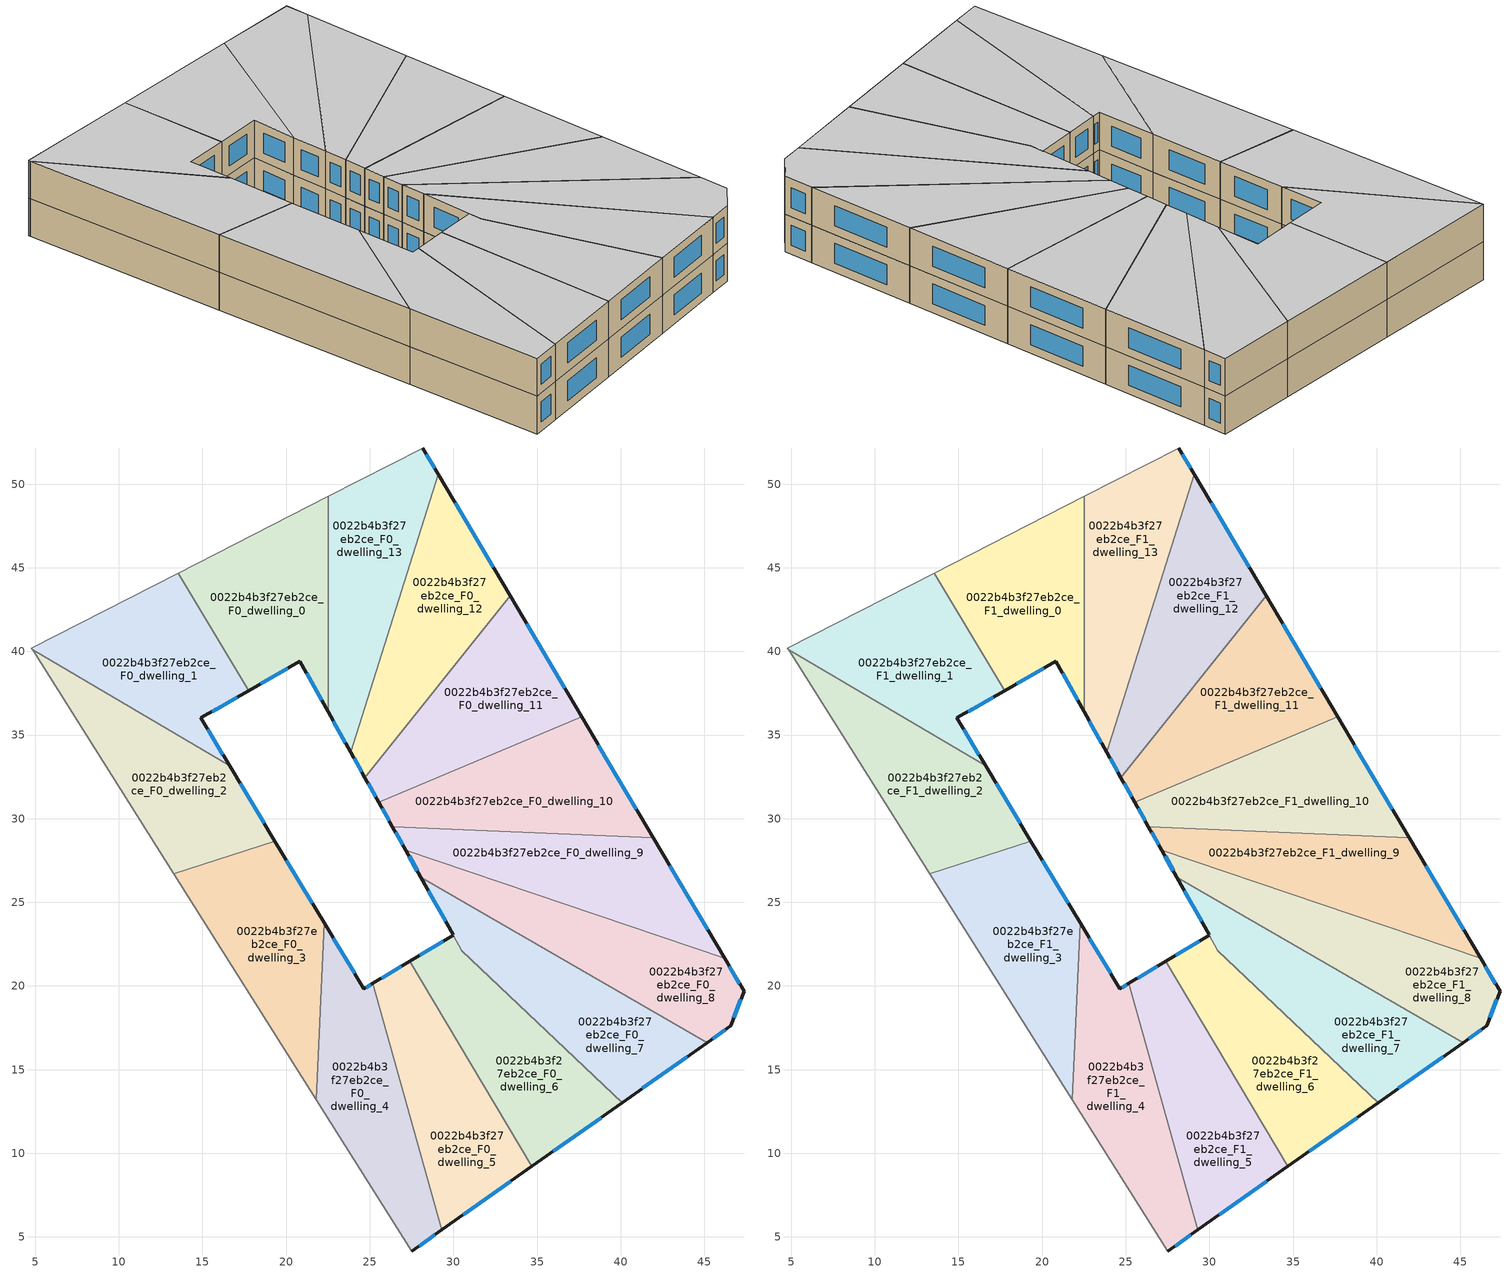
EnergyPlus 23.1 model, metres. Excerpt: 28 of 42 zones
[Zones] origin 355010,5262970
0022b4b3f27eb2ce_F0_dwelling_0
 floor ground (EU_floor_Construction): 22.52,49.27 22.52,36.38 20.83,39.4 17.76,37.65 13.55,44.68 z0
 wall outside (EU_wall_Construction): 17.76,37.65 20.83,39.4 22.52,36.38 z0:3
 wall adiabatic (EU_wall_Construction): 22.52,49.27 13.55,44.68 z0:3
 wall to 0022b4b3f27eb2ce_F0_dwelling_1 (EU_wall_Construction): 13.55,44.68 17.76,37.65 z0:3
 wall to 0022b4b3f27eb2ce_F0_dwelling_13 (EU_wall_Construction): 22.52,36.38 22.52,49.27 z0:3
 window (EU_Window_Construction): 21.22,38.69 22.12,37.09 / 18.48,38.06 20.11,38.99 z0.7:2.3
0022b4b3f27eb2ce_F0_dwelling_1
 floor ground (EU_floor_Construction): 13.55,44.68 17.76,37.65 14.9,36.02 16.62,33.16 4.85,40.08 4.78,40.2 z0
 wall outside (EU_wall_Construction): 16.62,33.16 14.9,36.02 17.76,37.65 z0:3
 wall adiabatic (EU_wall_Construction): 13.55,44.68 4.78,40.2 4.85,40.08 z0:3
 wall to 0022b4b3f27eb2ce_F0_dwelling_2 (EU_wall_Construction): 4.85,40.08 16.62,33.16 z0:3
 window (EU_Window_Construction): 15.57,36.4 17.09,37.26 / 16.22,33.83 15.31,35.35 z0.7:2.3
0022b4b3f27eb2ce_F0_dwelling_10
 floor ground (EU_floor_Construction): 37.66,36.1 41.94,28.87 26.35,29.53 25.55,30.97 z0
 wall outside (EU_wall_Construction): 25.55,30.97 26.35,29.53 / 41.94,28.87 37.66,36.1 z0:3
 wall to 0022b4b3f27eb2ce_F0_dwelling_11 (EU_wall_Construction): 37.66,36.1 25.55,30.97 z0:3
 wall to 0022b4b3f27eb2ce_F0_dwelling_9 (EU_wall_Construction): 26.35,29.53 41.94,28.87 z0:3
 window (EU_Window_Construction): 25.74,30.64 26.17,29.87 / 40.93,30.57 38.67,34.4 z0.7:2.3
0022b4b3f27eb2ce_F0_dwelling_11
 floor ground (EU_floor_Construction): 33.39,43.34 37.66,36.1 25.55,30.97 24.72,32.46 z0
 wall outside (EU_wall_Construction): 24.72,32.46 25.55,30.97 / 37.66,36.1 33.39,43.34 z0:3
 wall to 0022b4b3f27eb2ce_F0_dwelling_12 (EU_wall_Construction): 33.39,43.34 24.72,32.46 z0:3
 window (EU_Window_Construction): 24.91,32.11 25.35,31.32 / 36.66,37.8 34.39,41.64 z0.7:2.3
0022b4b3f27eb2ce_F0_dwelling_12
 floor ground (EU_floor_Construction): 29.1,50.58 33.39,43.34 24.72,32.46 23.87,33.97 z0
 wall outside (EU_wall_Construction): 23.87,33.97 24.72,32.46 / 33.39,43.34 29.1,50.58 z0:3
 wall to 0022b4b3f27eb2ce_F0_dwelling_13 (EU_wall_Construction): 29.1,50.58 23.87,33.97 z0:3
 window (EU_Window_Construction): 24.07,33.62 24.52,32.81 / 32.38,45.04 30.11,48.88 z0.7:2.3
0022b4b3f27eb2ce_F0_dwelling_13
 floor ground (EU_floor_Construction): 28.17,52.16 29.1,50.58 23.87,33.97 22.52,36.38 22.52,49.27 z0
 wall outside (EU_wall_Construction): 22.52,36.38 23.87,33.97 / 29.1,50.58 28.17,52.16 z0:3
 wall adiabatic (EU_wall_Construction): 28.17,52.16 22.52,49.27 z0:3
 window (EU_Window_Construction): 22.83,35.81 23.55,34.54 / 28.88,50.95 28.39,51.79 z0.7:2.3
0022b4b3f27eb2ce_F0_dwelling_2
 floor ground (EU_floor_Construction): 16.62,33.16 19.33,28.66 13.29,26.71 4.85,40.08 z0
 wall outside (EU_wall_Construction): 19.33,28.66 16.62,33.16 z0:3
 wall adiabatic (EU_wall_Construction): 4.85,40.08 13.29,26.71 z0:3
 wall to 0022b4b3f27eb2ce_F0_dwelling_3 (EU_wall_Construction): 13.29,26.71 19.33,28.66 z0:3
 window (EU_Window_Construction): 18.7,29.72 17.26,32.1 z0.7:2.3
0022b4b3f27eb2ce_F0_dwelling_3
 floor ground (EU_floor_Construction): 19.33,28.66 22.27,23.79 21.82,13.2 13.29,26.71 z0
 wall outside (EU_wall_Construction): 22.27,23.79 19.33,28.66 z0:3
 wall adiabatic (EU_wall_Construction): 13.29,26.71 21.82,13.2 z0:3
 wall to 0022b4b3f27eb2ce_F0_dwelling_4 (EU_wall_Construction): 21.82,13.2 22.27,23.79 z0:3
 window (EU_Window_Construction): 21.58,24.93 20.02,27.52 z0.7:2.3
0022b4b3f27eb2ce_F0_dwelling_4
 floor ground (EU_floor_Construction): 25.19,20.16 29.32,5.42 27.53,4.16 21.82,13.2 22.27,23.79 24.65,19.83 z0
 wall outside (EU_wall_Construction): 25.19,20.16 24.65,19.83 22.27,23.79 / 27.53,4.16 29.32,5.42 z0:3
 wall adiabatic (EU_wall_Construction): 21.82,13.2 27.53,4.16 z0:3
 wall to 0022b4b3f27eb2ce_F0_dwelling_5 (EU_wall_Construction): 29.32,5.42 25.19,20.16 z0:3
 window (EU_Window_Construction): 24.09,20.76 22.83,22.86 / 25.06,20.08 24.78,19.91 / 27.95,4.46 28.9,5.13 z0.7:2.3
0022b4b3f27eb2ce_F0_dwelling_5
 floor ground (EU_floor_Construction): 27.4,21.48 34.69,9.21 29.32,5.42 25.19,20.16 z0
 wall outside (EU_wall_Construction): 27.4,21.48 25.19,20.16 / 29.32,5.42 34.69,9.21 z0:3
 wall to 0022b4b3f27eb2ce_F0_dwelling_6 (EU_wall_Construction): 34.69,9.21 27.39,21.48 z0:3
 window (EU_Window_Construction): 26.88,21.17 25.71,20.47 / 30.58,6.31 33.43,8.33 z0.7:2.3
0022b4b3f27eb2ce_F0_dwelling_6
 floor ground (EU_floor_Construction): 30.51,22.12 40.1,13.04 34.69,9.21 27.4,21.48 29.99,23.05 z0
 wall outside (EU_wall_Construction): 34.69,9.21 40.1,13.04 / 29.99,23.05 27.4,21.48 z0:3
 wall to 0022b4b3f27eb2ce_F0_dwelling_7 (EU_wall_Construction): 40.1,13.04 30.51,22.12 29.99,23.05 z0:3
 window (EU_Window_Construction): 35.96,10.11 38.83,12.14 / 29.38,22.68 28,21.85 z0.7:2.3
0022b4b3f27eb2ce_F0_dwelling_7
 floor ground (EU_floor_Construction): 45.17,16.62 40.1,13.04 30.51,22.12 28.06,26.5 z0
 wall outside (EU_wall_Construction): 40.1,13.04 45.17,16.62 / 28.06,26.5 29.99,23.05 z0:3
 wall to 0022b4b3f27eb2ce_F0_dwelling_8 (EU_wall_Construction): 45.17,16.62 28.06,26.5 z0:3
 window (EU_Window_Construction): 41.29,13.88 43.98,15.78 / 28.51,25.69 29.53,23.86 z0.7:2.3
0022b4b3f27eb2ce_F0_dwelling_8
 floor ground (EU_floor_Construction): 46.21,21.65 47.37,19.68 46.58,17.61 45.17,16.62 28.06,26.5 27.15,28.12 z0
 wall outside (EU_wall_Construction): 27.15,28.12 28.06,26.5 / 45.17,16.62 46.58,17.61 47.37,19.68 46.21,21.65 z0:3
 wall to 0022b4b3f27eb2ce_F0_dwelling_9 (EU_wall_Construction): 46.21,21.65 27.15,28.12 z0:3
 window (EU_Window_Construction): 27.36,27.74 27.84,26.88 / 47.1,20.14 46.48,21.19 / 46.76,18.1 47.19,19.19 / 45.5,16.85 46.25,17.38 z0.7:2.3
0022b4b3f27eb2ce_F0_dwelling_9
 floor ground (EU_floor_Construction): 41.94,28.87 46.21,21.65 27.15,28.12 26.35,29.53 z0
 wall outside (EU_wall_Construction): 26.35,29.53 27.15,28.12 / 46.21,21.65 41.94,28.87 z0:3
 window (EU_Window_Construction): 26.54,29.2 26.96,28.45 / 45.21,23.35 42.94,27.18 z0.7:2.3
0022b4b3f27eb2ce_F1_dwelling_0
 floor to 0022b4b3f27eb2ce_F0_dwelling_0 (EU_floor_Construction): 22.52,49.27 22.52,36.38 20.83,39.4 17.76,37.65 13.55,44.68 z3
 wall outside (EU_wall_Construction): 17.76,37.65 20.83,39.4 22.52,36.38 z3:6
 wall adiabatic (EU_wall_Construction): 22.52,49.27 13.55,44.68 z3:6
 wall to 0022b4b3f27eb2ce_F1_dwelling_1 (EU_wall_Construction): 13.55,44.68 17.76,37.65 z3:6
 wall to 0022b4b3f27eb2ce_F1_dwelling_13 (EU_wall_Construction): 22.52,36.38 22.52,49.27 z3:6
 window (EU_Window_Construction): 21.22,38.69 22.12,37.09 / 18.48,38.06 20.11,38.99 z3.7:5.3
 ceiling to 0022b4b3f27eb2ce_F2_dwelling_0 (EU_floor_Construction): 22.52,36.38 22.52,49.27 13.55,44.68 17.76,37.65 20.83,39.4 z6
0022b4b3f27eb2ce_F1_dwelling_1
 floor to 0022b4b3f27eb2ce_F0_dwelling_1 (EU_floor_Construction): 13.55,44.68 17.76,37.65 14.9,36.02 16.62,33.16 4.85,40.08 4.78,40.2 z3
 wall outside (EU_wall_Construction): 16.62,33.16 14.9,36.02 17.76,37.65 z3:6
 wall adiabatic (EU_wall_Construction): 13.55,44.68 4.78,40.2 4.85,40.08 z3:6
 wall to 0022b4b3f27eb2ce_F1_dwelling_2 (EU_wall_Construction): 4.85,40.08 16.62,33.16 z3:6
 window (EU_Window_Construction): 15.57,36.4 17.09,37.26 / 16.22,33.83 15.31,35.35 z3.7:5.3
 ceiling to 0022b4b3f27eb2ce_F2_dwelling_1 (EU_floor_Construction): 16.62,33.16 14.9,36.02 17.76,37.65 13.55,44.68 4.78,40.2 4.85,40.08 z6
0022b4b3f27eb2ce_F1_dwelling_10
 floor to 0022b4b3f27eb2ce_F0_dwelling_10 (EU_floor_Construction): 37.66,36.1 41.94,28.87 26.35,29.53 25.55,30.97 z3
 wall outside (EU_wall_Construction): 25.55,30.97 26.35,29.53 / 41.94,28.87 37.66,36.1 z3:6
 wall to 0022b4b3f27eb2ce_F1_dwelling_11 (EU_wall_Construction): 37.66,36.1 25.55,30.97 z3:6
 wall to 0022b4b3f27eb2ce_F1_dwelling_9 (EU_wall_Construction): 26.35,29.53 41.94,28.87 z3:6
 window (EU_Window_Construction): 25.74,30.64 26.17,29.87 / 40.93,30.57 38.67,34.4 z3.7:5.3
 ceiling to 0022b4b3f27eb2ce_F2_dwelling_10 (EU_floor_Construction): 41.94,28.87 37.66,36.1 25.55,30.97 26.35,29.53 z6
0022b4b3f27eb2ce_F1_dwelling_11
 floor to 0022b4b3f27eb2ce_F0_dwelling_11 (EU_floor_Construction): 33.38,43.34 37.66,36.1 25.55,30.97 24.72,32.46 z3
 wall outside (EU_wall_Construction): 24.72,32.46 25.55,30.97 / 37.66,36.1 33.39,43.34 z3:6
 wall to 0022b4b3f27eb2ce_F1_dwelling_12 (EU_wall_Construction): 33.39,43.34 24.72,32.46 z3:6
 window (EU_Window_Construction): 24.91,32.11 25.35,31.32 / 36.66,37.8 34.39,41.64 z3.7:5.3
 ceiling to 0022b4b3f27eb2ce_F2_dwelling_11 (EU_floor_Construction): 37.66,36.1 33.38,43.34 24.72,32.46 25.55,30.97 z6
0022b4b3f27eb2ce_F1_dwelling_12
 floor to 0022b4b3f27eb2ce_F0_dwelling_12 (EU_floor_Construction): 29.1,50.58 33.38,43.34 24.72,32.46 23.87,33.97 z3
 wall outside (EU_wall_Construction): 23.87,33.97 24.72,32.46 / 33.39,43.34 29.1,50.58 z3:6
 wall to 0022b4b3f27eb2ce_F1_dwelling_13 (EU_wall_Construction): 29.1,50.58 23.87,33.97 z3:6
 window (EU_Window_Construction): 24.07,33.62 24.52,32.81 / 32.38,45.04 30.11,48.88 z3.7:5.3
 ceiling to 0022b4b3f27eb2ce_F2_dwelling_12 (EU_floor_Construction): 24.72,32.46 33.38,43.34 29.1,50.58 23.87,33.97 z6
0022b4b3f27eb2ce_F1_dwelling_13
 floor to 0022b4b3f27eb2ce_F0_dwelling_13 (EU_floor_Construction): 28.17,52.16 29.1,50.58 23.87,33.97 22.52,36.38 22.52,49.27 z3
 wall outside (EU_wall_Construction): 22.52,36.38 23.87,33.97 / 29.1,50.58 28.17,52.16 z3:6
 wall adiabatic (EU_wall_Construction): 28.17,52.16 22.52,49.27 z3:6
 window (EU_Window_Construction): 22.83,35.81 23.55,34.54 / 28.88,50.95 28.39,51.79 z3.7:5.3
 ceiling to 0022b4b3f27eb2ce_F2_dwelling_13 (EU_floor_Construction): 23.87,33.97 29.1,50.58 28.17,52.16 22.52,49.27 22.52,36.38 z6
0022b4b3f27eb2ce_F1_dwelling_2
 floor to 0022b4b3f27eb2ce_F0_dwelling_2 (EU_floor_Construction): 16.62,33.16 19.33,28.66 13.29,26.71 4.85,40.08 z3
 wall outside (EU_wall_Construction): 19.33,28.66 16.62,33.16 z3:6
 wall adiabatic (EU_wall_Construction): 4.85,40.08 13.29,26.71 z3:6
 wall to 0022b4b3f27eb2ce_F1_dwelling_3 (EU_wall_Construction): 13.29,26.71 19.33,28.66 z3:6
 window (EU_Window_Construction): 18.7,29.72 17.26,32.1 z3.7:5.3
 ceiling to 0022b4b3f27eb2ce_F2_dwelling_2 (EU_floor_Construction): 19.33,28.66 16.62,33.16 4.85,40.08 13.29,26.71 z6
0022b4b3f27eb2ce_F1_dwelling_3
 floor to 0022b4b3f27eb2ce_F0_dwelling_3 (EU_floor_Construction): 19.33,28.66 22.27,23.79 21.82,13.2 13.29,26.71 z3
 wall outside (EU_wall_Construction): 22.27,23.79 19.33,28.66 z3:6
 wall adiabatic (EU_wall_Construction): 13.29,26.71 21.82,13.2 z3:6
 wall to 0022b4b3f27eb2ce_F1_dwelling_4 (EU_wall_Construction): 21.82,13.2 22.27,23.79 z3:6
 window (EU_Window_Construction): 21.58,24.93 20.02,27.52 z3.7:5.3
 ceiling to 0022b4b3f27eb2ce_F2_dwelling_3 (EU_floor_Construction): 21.82,13.2 22.27,23.79 19.33,28.66 13.29,26.71 z6
0022b4b3f27eb2ce_F1_dwelling_4
 floor to 0022b4b3f27eb2ce_F0_dwelling_4 (EU_floor_Construction): 25.19,20.16 29.32,5.42 27.52,4.16 21.82,13.2 22.27,23.79 24.65,19.83 z3
 wall outside (EU_wall_Construction): 25.19,20.16 24.65,19.83 22.27,23.79 / 27.53,4.16 29.32,5.42 z3:6
 wall adiabatic (EU_wall_Construction): 21.82,13.2 27.53,4.16 z3:6
 wall to 0022b4b3f27eb2ce_F1_dwelling_5 (EU_wall_Construction): 29.32,5.42 25.19,20.16 z3:6
 window (EU_Window_Construction): 24.09,20.76 22.83,22.86 / 25.06,20.08 24.78,19.91 / 27.95,4.46 28.9,5.13 z3.7:5.3
 ceiling to 0022b4b3f27eb2ce_F2_dwelling_4 (EU_floor_Construction): 29.32,5.42 25.19,20.16 24.65,19.83 22.27,23.79 21.82,13.2 27.52,4.16 z6
0022b4b3f27eb2ce_F1_dwelling_5
 floor to 0022b4b3f27eb2ce_F0_dwelling_5 (EU_floor_Construction): 27.4,21.48 34.69,9.21 29.32,5.42 25.19,20.16 z3
 wall outside (EU_wall_Construction): 27.4,21.48 25.19,20.16 / 29.32,5.42 34.69,9.21 z3:6
 wall to 0022b4b3f27eb2ce_F1_dwelling_6 (EU_wall_Construction): 34.69,9.21 27.39,21.48 z3:6
 window (EU_Window_Construction): 26.88,21.17 25.71,20.47 / 30.58,6.31 33.43,8.33 z3.7:5.3
 ceiling to 0022b4b3f27eb2ce_F2_dwelling_5 (EU_floor_Construction): 34.69,9.21 27.4,21.48 25.19,20.16 29.32,5.42 z6
0022b4b3f27eb2ce_F1_dwelling_6
 floor to 0022b4b3f27eb2ce_F0_dwelling_6 (EU_floor_Construction): 30.51,22.12 40.1,13.04 34.69,9.21 27.4,21.48 29.99,23.05 z3
 wall outside (EU_wall_Construction): 34.69,9.21 40.1,13.04 / 29.99,23.05 27.4,21.48 z3:6
 wall to 0022b4b3f27eb2ce_F1_dwelling_7 (EU_wall_Construction): 40.1,13.04 30.51,22.12 29.99,23.05 z3:6
 window (EU_Window_Construction): 35.96,10.11 38.83,12.14 / 29.38,22.68 28,21.85 z3.7:5.3
 ceiling to 0022b4b3f27eb2ce_F2_dwelling_6 (EU_floor_Construction): 40.1,13.04 30.51,22.12 29.99,23.05 27.4,21.48 34.69,9.21 z6
0022b4b3f27eb2ce_F1_dwelling_7
 floor to 0022b4b3f27eb2ce_F0_dwelling_7 (EU_floor_Construction): 45.17,16.62 40.1,13.04 30.51,22.12 28.06,26.5 z3
 wall outside (EU_wall_Construction): 40.1,13.04 45.17,16.62 / 28.06,26.5 29.99,23.05 z3:6
 wall to 0022b4b3f27eb2ce_F1_dwelling_8 (EU_wall_Construction): 45.17,16.62 28.06,26.5 z3:6
 window (EU_Window_Construction): 41.29,13.88 43.98,15.78 / 28.51,25.69 29.53,23.86 z3.7:5.3
 ceiling to 0022b4b3f27eb2ce_F2_dwelling_7 (EU_floor_Construction): 45.17,16.62 28.06,26.5 30.51,22.12 40.1,13.04 z6
0022b4b3f27eb2ce_F1_dwelling_8
 floor to 0022b4b3f27eb2ce_F0_dwelling_8 (EU_floor_Construction): 46.21,21.65 47.37,19.68 46.57,17.61 45.17,16.62 28.06,26.5 27.15,28.12 z3
 wall outside (EU_wall_Construction): 27.15,28.12 28.06,26.5 / 45.17,16.62 46.58,17.61 47.37,19.68 46.21,21.65 z3:6
 wall to 0022b4b3f27eb2ce_F1_dwelling_9 (EU_wall_Construction): 46.21,21.65 27.15,28.12 z3:6
 window (EU_Window_Construction): 27.36,27.74 27.84,26.88 / 47.1,20.14 46.48,21.19 / 46.76,18.1 47.19,19.19 / 45.5,16.85 46.25,17.38 z3.7:5.3
 ceiling to 0022b4b3f27eb2ce_F2_dwelling_8 (EU_floor_Construction): 46.57,17.61 47.37,19.68 46.21,21.65 27.15,28.12 28.06,26.5 45.17,16.62 z6
0022b4b3f27eb2ce_F1_dwelling_9
 floor to 0022b4b3f27eb2ce_F0_dwelling_9 (EU_floor_Construction): 41.94,28.87 46.21,21.65 27.15,28.12 26.35,29.53 z3
 wall outside (EU_wall_Construction): 26.35,29.53 27.15,28.12 / 46.21,21.65 41.94,28.87 z3:6
 window (EU_Window_Construction): 26.54,29.2 26.96,28.45 / 45.21,23.35 42.94,27.18 z3.7:5.3
 ceiling to 0022b4b3f27eb2ce_F2_dwelling_9 (EU_floor_Construction): 46.21,21.65 41.94,28.87 26.35,29.53 27.15,28.12 z6
[Building]
EU S2 Campaign: North Axis=0; Terrain=City; Solar Distribution=FullExterior
[Site:Location]
Budapest.Ferenc.Liszt.Intl.AP: Latitude=47.437; Longitude=19.256; Time Zone=1; Elevation=185
[SizingPeriod:WeatherFileDays]
AnnualSizingPeriod: Begin Month=1; Begin Day of Month=1; End Month=12; End Day of Month=31; Day of Week for Start Day=Monday; Use Weather File Daylight Saving Period=No; Use Weather File Rain and Snow Indicators=No
[MATERIAL]
EU_InternalMass_Material: Roughness=MediumRough; Thickness=0.1; Conductivity=1; Density=1800; Specific Heat=900; Thermal Absorptance=0.9; Solar Absorptance=0.7; Visible Absorptance=0.7
[MATERIAL:NOMASS] Roughness=MediumRough; Thermal Absorptance=0.9; Solar Absorptance=0.7; Visible Absorptance=0.7
Name | Thermal Resistance
EU_wall_NoMass | 0.832559
EU_floor_NoMass | 0.872794
[WINDOWMATERIAL:SIMPLEGLAZINGSYSTEM]
EU_Window_SimpleGlazing: UFactor=2.79869; Solar Heat Gain Coefficient=0.75; Visible Transmittance=0.75
[CONSTRUCTION]
EU_wall_Construction: EU_wall_NoMass
EU_floor_Construction: EU_floor_NoMass
EU_Window_Construction: EU_Window_SimpleGlazing
EU_InternalMass_Construction: EU_InternalMass_Material
[ZONE] Type=1; Multiplier=1; Ceiling Height=autocalculate; Floor Area=autocalculate; Part of Total Floor Area=Yes
Name | Volume
0022b4b3f27eb2ce_F0_dwelling_0; 0022b4b3f27eb2ce_F1_dwelling_0 | 197.228
0022b4b3f27eb2ce_F0_dwelling_1 | 197.231
0022b4b3f27eb2ce_F1_dwelling_1; 0022b4b3f27eb2ce_F0_dwelling_13 | 197.23
0022b4b3f27eb2ce_F0_dwelling_10 | 197.211
0022b4b3f27eb2ce_F1_dwelling_10 | 197.212
0022b4b3f27eb2ce_F0_dwelling_11 | 197.269
0022b4b3f27eb2ce_F1_dwelling_11 | 197.27
0022b4b3f27eb2ce_F0_dwelling_12 | 197.208
0022b4b3f27eb2ce_F1_dwelling_12 | 197.209
0022b4b3f27eb2ce_F1_dwelling_13 | 197.229
0022b4b3f27eb2ce_F0_dwelling_2; 0022b4b3f27eb2ce_F1_dwelling_2 | 197.227
0022b4b3f27eb2ce_F0_dwelling_3; 0022b4b3f27eb2ce_F1_dwelling_3; 0022b4b3f27eb2ce_F1_dwelling_4 | 197.217
0022b4b3f27eb2ce_F0_dwelling_4 | 197.218
0022b4b3f27eb2ce_F0_dwelling_5; 0022b4b3f27eb2ce_F1_dwelling_5 | 197.205
0022b4b3f27eb2ce_F0_dwelling_6; 0022b4b3f27eb2ce_F1_dwelling_6 | 197.762
0022b4b3f27eb2ce_F0_dwelling_7 | 196.667
0022b4b3f27eb2ce_F1_dwelling_7 | 196.694
0022b4b3f27eb2ce_F0_dwelling_8 | 197.249
0022b4b3f27eb2ce_F1_dwelling_8 | 197.25
0022b4b3f27eb2ce_F0_dwelling_9; 0022b4b3f27eb2ce_F1_dwelling_9 | 197.247
[INTERNALMASS] Construction=EU_InternalMass_Construction
Name | Zone or ZoneList | Surface Area
0022b4b3f27eb2ce_F0_dwelling_0_EU_InternalMass | 0022b4b3f27eb2ce_F0_dwelling_0 | 65.7428
0022b4b3f27eb2ce_F0_dwelling_1_EU_InternalMass | 0022b4b3f27eb2ce_F0_dwelling_1 | 65.7434
0022b4b3f27eb2ce_F0_dwelling_2_EU_InternalMass | 0022b4b3f27eb2ce_F0_dwelling_2 | 65.7423
0022b4b3f27eb2ce_F0_dwelling_3_EU_InternalMass | 0022b4b3f27eb2ce_F0_dwelling_3 | 65.7389
0022b4b3f27eb2ce_F0_dwelling_4_EU_InternalMass | 0022b4b3f27eb2ce_F0_dwelling_4 | 65.7392
0022b4b3f27eb2ce_F0_dwelling_5_EU_InternalMass | 0022b4b3f27eb2ce_F0_dwelling_5 | 65.7348
0022b4b3f27eb2ce_F0_dwelling_6_EU_InternalMass | 0022b4b3f27eb2ce_F0_dwelling_6 | 65.9202
0022b4b3f27eb2ce_F0_dwelling_7_EU_InternalMass | 0022b4b3f27eb2ce_F0_dwelling_7 | 65.5609
0022b4b3f27eb2ce_F0_dwelling_8_EU_InternalMass | 0022b4b3f27eb2ce_F0_dwelling_8 | 65.75
0022b4b3f27eb2ce_F0_dwelling_9_EU_InternalMass | 0022b4b3f27eb2ce_F0_dwelling_9 | 65.7491
0022b4b3f27eb2ce_F0_dwelling_10_EU_InternalMass | 0022b4b3f27eb2ce_F0_dwelling_10 | 65.7371
0022b4b3f27eb2ce_F0_dwelling_11_EU_InternalMass | 0022b4b3f27eb2ce_F0_dwelling_11 | 65.7566
0022b4b3f27eb2ce_F0_dwelling_12_EU_InternalMass | 0022b4b3f27eb2ce_F0_dwelling_12 | 65.7362
0022b4b3f27eb2ce_F0_dwelling_13_EU_InternalMass | 0022b4b3f27eb2ce_F0_dwelling_13 | 65.7433
0022b4b3f27eb2ce_F1_dwelling_0_EU_InternalMass | 0022b4b3f27eb2ce_F1_dwelling_0 | 65.7428
0022b4b3f27eb2ce_F1_dwelling_1_EU_InternalMass | 0022b4b3f27eb2ce_F1_dwelling_1 | 65.7434
0022b4b3f27eb2ce_F1_dwelling_2_EU_InternalMass | 0022b4b3f27eb2ce_F1_dwelling_2 | 65.7423
0022b4b3f27eb2ce_F1_dwelling_3_EU_InternalMass | 0022b4b3f27eb2ce_F1_dwelling_3 | 65.7389
0022b4b3f27eb2ce_F1_dwelling_4_EU_InternalMass | 0022b4b3f27eb2ce_F1_dwelling_4 | 65.7392
0022b4b3f27eb2ce_F1_dwelling_5_EU_InternalMass | 0022b4b3f27eb2ce_F1_dwelling_5 | 65.7348
0022b4b3f27eb2ce_F1_dwelling_6_EU_InternalMass | 0022b4b3f27eb2ce_F1_dwelling_6 | 65.9202
0022b4b3f27eb2ce_F1_dwelling_7_EU_InternalMass | 0022b4b3f27eb2ce_F1_dwelling_7 | 65.5609
0022b4b3f27eb2ce_F1_dwelling_8_EU_InternalMass | 0022b4b3f27eb2ce_F1_dwelling_8 | 65.75
0022b4b3f27eb2ce_F1_dwelling_9_EU_InternalMass | 0022b4b3f27eb2ce_F1_dwelling_9 | 65.7491
0022b4b3f27eb2ce_F1_dwelling_10_EU_InternalMass | 0022b4b3f27eb2ce_F1_dwelling_10 | 65.7371
0022b4b3f27eb2ce_F1_dwelling_11_EU_InternalMass | 0022b4b3f27eb2ce_F1_dwelling_11 | 65.7566
0022b4b3f27eb2ce_F1_dwelling_12_EU_InternalMass | 0022b4b3f27eb2ce_F1_dwelling_12 | 65.7362
0022b4b3f27eb2ce_F1_dwelling_13_EU_InternalMass | 0022b4b3f27eb2ce_F1_dwelling_13 | 65.7433
[OTHEREQUIPMENT] Fuel Type=Electricity; Design Level Calculation Method=Watts/Area; Power per Zone Floor Area=1; Fraction Latent=0; Fraction Radiant=0; Fraction Lost=0; Carbon Dioxide Generation Rate=0; EndUse Subcategory=EU_Step8_InternalGains
Name | Zone or ZoneList or Space or SpaceList | Schedule
EU_Step8_InternalGain_0022b4b3f27eb2ce_F0_dwelling_0_f000 | 0022b4b3f27eb2ce_F0_dwelling_0 | EU_Step8_GainSchedule_0022b4b3f27eb2ce_F0_dwelling_0_f000
EU_Step8_InternalGain_0022b4b3f27eb2ce_F0_dwelling_1_f000 | 0022b4b3f27eb2ce_F0_dwelling_1 | EU_Step8_GainSchedule_0022b4b3f27eb2ce_F0_dwelling_1_f000
EU_Step8_InternalGain_0022b4b3f27eb2ce_F0_dwelling_2_f000 | 0022b4b3f27eb2ce_F0_dwelling_2 | EU_Step8_GainSchedule_0022b4b3f27eb2ce_F0_dwelling_2_f000
EU_Step8_InternalGain_0022b4b3f27eb2ce_F0_dwelling_3_f000 | 0022b4b3f27eb2ce_F0_dwelling_3 | EU_Step8_GainSchedule_0022b4b3f27eb2ce_F0_dwelling_3_f000
EU_Step8_InternalGain_0022b4b3f27eb2ce_F0_dwelling_4_f000 | 0022b4b3f27eb2ce_F0_dwelling_4 | EU_Step8_GainSchedule_0022b4b3f27eb2ce_F0_dwelling_4_f000
EU_Step8_InternalGain_0022b4b3f27eb2ce_F0_dwelling_5_f000 | 0022b4b3f27eb2ce_F0_dwelling_5 | EU_Step8_GainSchedule_0022b4b3f27eb2ce_F0_dwelling_5_f000
EU_Step8_InternalGain_0022b4b3f27eb2ce_F0_dwelling_6_f000 | 0022b4b3f27eb2ce_F0_dwelling_6 | EU_Step8_GainSchedule_0022b4b3f27eb2ce_F0_dwelling_6_f000
EU_Step8_InternalGain_0022b4b3f27eb2ce_F0_dwelling_7_f000 | 0022b4b3f27eb2ce_F0_dwelling_7 | EU_Step8_GainSchedule_0022b4b3f27eb2ce_F0_dwelling_7_f000
EU_Step8_InternalGain_0022b4b3f27eb2ce_F0_dwelling_8_f000 | 0022b4b3f27eb2ce_F0_dwelling_8 | EU_Step8_GainSchedule_0022b4b3f27eb2ce_F0_dwelling_8_f000
EU_Step8_InternalGain_0022b4b3f27eb2ce_F0_dwelling_9_f000 | 0022b4b3f27eb2ce_F0_dwelling_9 | EU_Step8_GainSchedule_0022b4b3f27eb2ce_F0_dwelling_9_f000
EU_Step8_InternalGain_0022b4b3f27eb2ce_F0_dwelling_10_f000 | 0022b4b3f27eb2ce_F0_dwelling_10 | EU_Step8_GainSchedule_0022b4b3f27eb2ce_F0_dwelling_10_f000
EU_Step8_InternalGain_0022b4b3f27eb2ce_F0_dwelling_11_f000 | 0022b4b3f27eb2ce_F0_dwelling_11 | EU_Step8_GainSchedule_0022b4b3f27eb2ce_F0_dwelling_11_f000
EU_Step8_InternalGain_0022b4b3f27eb2ce_F0_dwelling_12_f000 | 0022b4b3f27eb2ce_F0_dwelling_12 | EU_Step8_GainSchedule_0022b4b3f27eb2ce_F0_dwelling_12_f000
EU_Step8_InternalGain_0022b4b3f27eb2ce_F0_dwelling_13_f000 | 0022b4b3f27eb2ce_F0_dwelling_13 | EU_Step8_GainSchedule_0022b4b3f27eb2ce_F0_dwelling_13_f000
EU_Step8_InternalGain_0022b4b3f27eb2ce_F1_dwelling_0_f000 | 0022b4b3f27eb2ce_F1_dwelling_0 | EU_Step8_GainSchedule_0022b4b3f27eb2ce_F1_dwelling_0_f000
EU_Step8_InternalGain_0022b4b3f27eb2ce_F1_dwelling_1_f000 | 0022b4b3f27eb2ce_F1_dwelling_1 | EU_Step8_GainSchedule_0022b4b3f27eb2ce_F1_dwelling_1_f000
EU_Step8_InternalGain_0022b4b3f27eb2ce_F1_dwelling_2_f000 | 0022b4b3f27eb2ce_F1_dwelling_2 | EU_Step8_GainSchedule_0022b4b3f27eb2ce_F1_dwelling_2_f000
EU_Step8_InternalGain_0022b4b3f27eb2ce_F1_dwelling_3_f000 | 0022b4b3f27eb2ce_F1_dwelling_3 | EU_Step8_GainSchedule_0022b4b3f27eb2ce_F1_dwelling_3_f000
EU_Step8_InternalGain_0022b4b3f27eb2ce_F1_dwelling_4_f000 | 0022b4b3f27eb2ce_F1_dwelling_4 | EU_Step8_GainSchedule_0022b4b3f27eb2ce_F1_dwelling_4_f000
EU_Step8_InternalGain_0022b4b3f27eb2ce_F1_dwelling_5_f000 | 0022b4b3f27eb2ce_F1_dwelling_5 | EU_Step8_GainSchedule_0022b4b3f27eb2ce_F1_dwelling_5_f000
EU_Step8_InternalGain_0022b4b3f27eb2ce_F1_dwelling_6_f000 | 0022b4b3f27eb2ce_F1_dwelling_6 | EU_Step8_GainSchedule_0022b4b3f27eb2ce_F1_dwelling_6_f000
EU_Step8_InternalGain_0022b4b3f27eb2ce_F1_dwelling_7_f000 | 0022b4b3f27eb2ce_F1_dwelling_7 | EU_Step8_GainSchedule_0022b4b3f27eb2ce_F1_dwelling_7_f000
EU_Step8_InternalGain_0022b4b3f27eb2ce_F1_dwelling_8_f000 | 0022b4b3f27eb2ce_F1_dwelling_8 | EU_Step8_GainSchedule_0022b4b3f27eb2ce_F1_dwelling_8_f000
EU_Step8_InternalGain_0022b4b3f27eb2ce_F1_dwelling_9_f000 | 0022b4b3f27eb2ce_F1_dwelling_9 | EU_Step8_GainSchedule_0022b4b3f27eb2ce_F1_dwelling_9_f000
EU_Step8_InternalGain_0022b4b3f27eb2ce_F1_dwelling_10_f000 | 0022b4b3f27eb2ce_F1_dwelling_10 | EU_Step8_GainSchedule_0022b4b3f27eb2ce_F1_dwelling_10_f000
EU_Step8_InternalGain_0022b4b3f27eb2ce_F1_dwelling_11_f000 | 0022b4b3f27eb2ce_F1_dwelling_11 | EU_Step8_GainSchedule_0022b4b3f27eb2ce_F1_dwelling_11_f000
EU_Step8_InternalGain_0022b4b3f27eb2ce_F1_dwelling_12_f000 | 0022b4b3f27eb2ce_F1_dwelling_12 | EU_Step8_GainSchedule_0022b4b3f27eb2ce_F1_dwelling_12_f000
EU_Step8_InternalGain_0022b4b3f27eb2ce_F1_dwelling_13_f000 | 0022b4b3f27eb2ce_F1_dwelling_13 | EU_Step8_GainSchedule_0022b4b3f27eb2ce_F1_dwelling_13_f000
[ZONEVENTILATION:DESIGNFLOWRATE] Schedule=EU_AlwaysOn; Design Flow Rate Calculation Method=AirChanges/Hour; Air Changes per Hour=0.475469; Ventilation Type=Natural; Fan Pressure Rise=0; Fan Total Efficiency=1; Constant Term Coefficient=1; Temperature Term Coefficient=0; Velocity Term Coefficient=0; Velocity Squared Term Coefficient=0; Minimum Indoor Temperature=-100; Maximum Indoor Temperature=100; Delta Temperature=-100; Minimum Outdoor Temperature=-100; Maximum Outdoor Temperature=100; Maximum Wind Speed=40
Name | Zone or ZoneList or Space or SpaceList
EU_ConstantAir_0022b4b3f27eb2ce_F0_dwelling_0 | 0022b4b3f27eb2ce_F0_dwelling_0
EU_ConstantAir_0022b4b3f27eb2ce_F0_dwelling_1 | 0022b4b3f27eb2ce_F0_dwelling_1
EU_ConstantAir_0022b4b3f27eb2ce_F0_dwelling_2 | 0022b4b3f27eb2ce_F0_dwelling_2
EU_ConstantAir_0022b4b3f27eb2ce_F0_dwelling_3 | 0022b4b3f27eb2ce_F0_dwelling_3
EU_ConstantAir_0022b4b3f27eb2ce_F0_dwelling_4 | 0022b4b3f27eb2ce_F0_dwelling_4
EU_ConstantAir_0022b4b3f27eb2ce_F0_dwelling_5 | 0022b4b3f27eb2ce_F0_dwelling_5
EU_ConstantAir_0022b4b3f27eb2ce_F0_dwelling_6 | 0022b4b3f27eb2ce_F0_dwelling_6
EU_ConstantAir_0022b4b3f27eb2ce_F0_dwelling_7 | 0022b4b3f27eb2ce_F0_dwelling_7
EU_ConstantAir_0022b4b3f27eb2ce_F0_dwelling_8 | 0022b4b3f27eb2ce_F0_dwelling_8
EU_ConstantAir_0022b4b3f27eb2ce_F0_dwelling_9 | 0022b4b3f27eb2ce_F0_dwelling_9
EU_ConstantAir_0022b4b3f27eb2ce_F0_dwelling_10 | 0022b4b3f27eb2ce_F0_dwelling_10
EU_ConstantAir_0022b4b3f27eb2ce_F0_dwelling_11 | 0022b4b3f27eb2ce_F0_dwelling_11
EU_ConstantAir_0022b4b3f27eb2ce_F0_dwelling_12 | 0022b4b3f27eb2ce_F0_dwelling_12
EU_ConstantAir_0022b4b3f27eb2ce_F0_dwelling_13 | 0022b4b3f27eb2ce_F0_dwelling_13
EU_ConstantAir_0022b4b3f27eb2ce_F1_dwelling_0 | 0022b4b3f27eb2ce_F1_dwelling_0
EU_ConstantAir_0022b4b3f27eb2ce_F1_dwelling_1 | 0022b4b3f27eb2ce_F1_dwelling_1
EU_ConstantAir_0022b4b3f27eb2ce_F1_dwelling_2 | 0022b4b3f27eb2ce_F1_dwelling_2
EU_ConstantAir_0022b4b3f27eb2ce_F1_dwelling_3 | 0022b4b3f27eb2ce_F1_dwelling_3
EU_ConstantAir_0022b4b3f27eb2ce_F1_dwelling_4 | 0022b4b3f27eb2ce_F1_dwelling_4
EU_ConstantAir_0022b4b3f27eb2ce_F1_dwelling_5 | 0022b4b3f27eb2ce_F1_dwelling_5
EU_ConstantAir_0022b4b3f27eb2ce_F1_dwelling_6 | 0022b4b3f27eb2ce_F1_dwelling_6
EU_ConstantAir_0022b4b3f27eb2ce_F1_dwelling_7 | 0022b4b3f27eb2ce_F1_dwelling_7
EU_ConstantAir_0022b4b3f27eb2ce_F1_dwelling_8 | 0022b4b3f27eb2ce_F1_dwelling_8
EU_ConstantAir_0022b4b3f27eb2ce_F1_dwelling_9 | 0022b4b3f27eb2ce_F1_dwelling_9
EU_ConstantAir_0022b4b3f27eb2ce_F1_dwelling_10 | 0022b4b3f27eb2ce_F1_dwelling_10
EU_ConstantAir_0022b4b3f27eb2ce_F1_dwelling_11 | 0022b4b3f27eb2ce_F1_dwelling_11
EU_ConstantAir_0022b4b3f27eb2ce_F1_dwelling_12 | 0022b4b3f27eb2ce_F1_dwelling_12
EU_ConstantAir_0022b4b3f27eb2ce_F1_dwelling_13 | 0022b4b3f27eb2ce_F1_dwelling_13
[HVACTEMPLATE:THERMOSTAT] Constant Heating Setpoint=20; Constant Cooling Setpoint=50
EU_HeatOnly_0022b4b3f27eb2ce_F0_dwelling_0; EU_HeatOnly_0022b4b3f27eb2ce_F0_dwelling_1; EU_HeatOnly_0022b4b3f27eb2ce_F0_dwelling_2; EU_HeatOnly_0022b4b3f27eb2ce_F0_dwelling_3; EU_HeatOnly_0022b4b3f27eb2ce_F0_dwelling_4; EU_HeatOnly_0022b4b3f27eb2ce_F0_dwelling_5; EU_HeatOnly_0022b4b3f27eb2ce_F0_dwelling_6; EU_HeatOnly_0022b4b3f27eb2ce_F0_dwelling_7; EU_HeatOnly_0022b4b3f27eb2ce_F0_dwelling_8; EU_HeatOnly_0022b4b3f27eb2ce_F0_dwelling_9; EU_HeatOnly_0022b4b3f27eb2ce_F0_dwelling_10; EU_HeatOnly_0022b4b3f27eb2ce_F0_dwelling_11; EU_HeatOnly_0022b4b3f27eb2ce_F0_dwelling_12; EU_HeatOnly_0022b4b3f27eb2ce_F0_dwelling_13; EU_HeatOnly_0022b4b3f27eb2ce_F1_dwelling_0; EU_HeatOnly_0022b4b3f27eb2ce_F1_dwelling_1; EU_HeatOnly_0022b4b3f27eb2ce_F1_dwelling_2; EU_HeatOnly_0022b4b3f27eb2ce_F1_dwelling_3; EU_HeatOnly_0022b4b3f27eb2ce_F1_dwelling_4; EU_HeatOnly_0022b4b3f27eb2ce_F1_dwelling_5; EU_HeatOnly_0022b4b3f27eb2ce_F1_dwelling_6; EU_HeatOnly_0022b4b3f27eb2ce_F1_dwelling_7; EU_HeatOnly_0022b4b3f27eb2ce_F1_dwelling_8; EU_HeatOnly_0022b4b3f27eb2ce_F1_dwelling_9; EU_HeatOnly_0022b4b3f27eb2ce_F1_dwelling_10; EU_HeatOnly_0022b4b3f27eb2ce_F1_dwelling_11; EU_HeatOnly_0022b4b3f27eb2ce_F1_dwelling_12; EU_HeatOnly_0022b4b3f27eb2ce_F1_dwelling_13; EU_HeatOnly_0022b4b3f27eb2ce_F2_dwelling_0; EU_HeatOnly_0022b4b3f27eb2ce_F2_dwelling_1; EU_HeatOnly_0022b4b3f27eb2ce_F2_dwelling_2; EU_HeatOnly_0022b4b3f27eb2ce_F2_dwelling_3; EU_HeatOnly_0022b4b3f27eb2ce_F2_dwelling_4; EU_HeatOnly_0022b4b3f27eb2ce_F2_dwelling_5; EU_HeatOnly_0022b4b3f27eb2ce_F2_dwelling_6; EU_HeatOnly_0022b4b3f27eb2ce_F2_dwelling_7; EU_HeatOnly_0022b4b3f27eb2ce_F2_dwelling_8; EU_HeatOnly_0022b4b3f27eb2ce_F2_dwelling_9; EU_HeatOnly_0022b4b3f27eb2ce_F2_dwelling_10; EU_HeatOnly_0022b4b3f27eb2ce_F2_dwelling_11; EU_HeatOnly_0022b4b3f27eb2ce_F2_dwelling_12; EU_HeatOnly_0022b4b3f27eb2ce_F2_dwelling_13
[HVACTEMPLATE:ZONE:IDEALLOADSAIRSYSTEM] System Availability Schedule=EU_AlwaysOn; Maximum Heating Supply Air Temperature=50; Minimum Cooling Supply Air Temperature=13; Maximum Heating Supply Air Humidity Ratio=0.0156; Minimum Cooling Supply Air Humidity Ratio=0.0077; Heating Limit=NoLimit; Cooling Limit=NoLimit; Heating Availability Schedule=EU_AlwaysOn; Cooling Availability Schedule=EU_CoolingOff; Dehumidification Control Type=ConstantSensibleHeatRatio; Cooling Sensible Heat Ratio=0.7; Dehumidification Setpoint=60; Humidification Control Type=None; Humidification Setpoint=30; Outdoor Air Method=None; Outdoor Air Flow Rate per Person=0.00944; Outdoor Air Flow Rate per Zone Floor Area=0; Outdoor Air Flow Rate per Zone=0; Demand Controlled Ventilation Type=None; Outdoor Air Economizer Type=NoEconomizer; Heat Recovery Type=None; Sensible Heat Recovery Effectiveness=0.7; Latent Heat Recovery Effectiveness=0.65
Name | Template Thermostat
0022b4b3f27eb2ce_F0_dwelling_0 | EU_HeatOnly_0022b4b3f27eb2ce_F0_dwelling_0
0022b4b3f27eb2ce_F0_dwelling_1 | EU_HeatOnly_0022b4b3f27eb2ce_F0_dwelling_1
0022b4b3f27eb2ce_F0_dwelling_2 | EU_HeatOnly_0022b4b3f27eb2ce_F0_dwelling_2
0022b4b3f27eb2ce_F0_dwelling_3 | EU_HeatOnly_0022b4b3f27eb2ce_F0_dwelling_3
0022b4b3f27eb2ce_F0_dwelling_4 | EU_HeatOnly_0022b4b3f27eb2ce_F0_dwelling_4
0022b4b3f27eb2ce_F0_dwelling_5 | EU_HeatOnly_0022b4b3f27eb2ce_F0_dwelling_5
0022b4b3f27eb2ce_F0_dwelling_6 | EU_HeatOnly_0022b4b3f27eb2ce_F0_dwelling_6
0022b4b3f27eb2ce_F0_dwelling_7 | EU_HeatOnly_0022b4b3f27eb2ce_F0_dwelling_7
0022b4b3f27eb2ce_F0_dwelling_8 | EU_HeatOnly_0022b4b3f27eb2ce_F0_dwelling_8
0022b4b3f27eb2ce_F0_dwelling_9 | EU_HeatOnly_0022b4b3f27eb2ce_F0_dwelling_9
0022b4b3f27eb2ce_F0_dwelling_10 | EU_HeatOnly_0022b4b3f27eb2ce_F0_dwelling_10
0022b4b3f27eb2ce_F0_dwelling_11 | EU_HeatOnly_0022b4b3f27eb2ce_F0_dwelling_11
0022b4b3f27eb2ce_F0_dwelling_12 | EU_HeatOnly_0022b4b3f27eb2ce_F0_dwelling_12
0022b4b3f27eb2ce_F0_dwelling_13 | EU_HeatOnly_0022b4b3f27eb2ce_F0_dwelling_13
0022b4b3f27eb2ce_F1_dwelling_0 | EU_HeatOnly_0022b4b3f27eb2ce_F1_dwelling_0
0022b4b3f27eb2ce_F1_dwelling_1 | EU_HeatOnly_0022b4b3f27eb2ce_F1_dwelling_1
0022b4b3f27eb2ce_F1_dwelling_2 | EU_HeatOnly_0022b4b3f27eb2ce_F1_dwelling_2
0022b4b3f27eb2ce_F1_dwelling_3 | EU_HeatOnly_0022b4b3f27eb2ce_F1_dwelling_3
0022b4b3f27eb2ce_F1_dwelling_4 | EU_HeatOnly_0022b4b3f27eb2ce_F1_dwelling_4
0022b4b3f27eb2ce_F1_dwelling_5 | EU_HeatOnly_0022b4b3f27eb2ce_F1_dwelling_5
0022b4b3f27eb2ce_F1_dwelling_6 | EU_HeatOnly_0022b4b3f27eb2ce_F1_dwelling_6
0022b4b3f27eb2ce_F1_dwelling_7 | EU_HeatOnly_0022b4b3f27eb2ce_F1_dwelling_7
0022b4b3f27eb2ce_F1_dwelling_8 | EU_HeatOnly_0022b4b3f27eb2ce_F1_dwelling_8
0022b4b3f27eb2ce_F1_dwelling_9 | EU_HeatOnly_0022b4b3f27eb2ce_F1_dwelling_9
0022b4b3f27eb2ce_F1_dwelling_10 | EU_HeatOnly_0022b4b3f27eb2ce_F1_dwelling_10
0022b4b3f27eb2ce_F1_dwelling_11 | EU_HeatOnly_0022b4b3f27eb2ce_F1_dwelling_11
0022b4b3f27eb2ce_F1_dwelling_12 | EU_HeatOnly_0022b4b3f27eb2ce_F1_dwelling_12
0022b4b3f27eb2ce_F1_dwelling_13 | EU_HeatOnly_0022b4b3f27eb2ce_F1_dwelling_13
[SIZING:ZONE] Zone Cooling Design Supply Air Temperature Input Method=SupplyAirTemperature; Zone Cooling Design Supply Air Temperature=13; Zone Heating Design Supply Air Temperature Input Method=SupplyAirTemperature; Zone Heating Design Supply Air Temperature=50; Zone Cooling Design Supply Air Humidity Ratio=0.008; Zone Heating Design Supply Air Humidity Ratio=0.008; Cooling Design Air Flow Method=DesignDay; Cooling Design Air Flow Rate=0; Cooling Minimum Air Flow per Zone Floor Area=0.000762; Cooling Minimum Air Flow=0; Cooling Minimum Air Flow Fraction=0.2; Heating Design Air Flow Method=DesignDay; Heating Design Air Flow Rate=0; Heating Maximum Air Flow per Zone Floor Area=0.002032; Heating Maximum Air Flow=0.141576; Heating Maximum Air Flow Fraction=0.3; Account for Dedicated Outdoor Air System=No; Dedicated Outdoor Air System Control Strategy=NeutralSupplyAir; Dedicated Outdoor Air Low Setpoint Temperature for Design=autosize; Dedicated Outdoor Air High Setpoint Temperature for Design=autosize; Zone Load Sizing Method=Sensible Load Only No Latent Load; Zone Latent Cooling Design Supply Air Humidity Ratio Input Method=HumidityRatioDifference; Zone Cooling Design Supply Air Humidity Ratio Difference=0.005; Zone Latent Heating Design Supply Air Humidity Ratio Input Method=HumidityRatioDifference; Zone Humidification Design Supply Air Humidity Ratio Difference=0.005
0022b4b3f27eb2ce_F0_dwelling_0; 0022b4b3f27eb2ce_F0_dwelling_1; 0022b4b3f27eb2ce_F0_dwelling_2; 0022b4b3f27eb2ce_F0_dwelling_3; 0022b4b3f27eb2ce_F0_dwelling_4; 0022b4b3f27eb2ce_F0_dwelling_5; 0022b4b3f27eb2ce_F0_dwelling_6; 0022b4b3f27eb2ce_F0_dwelling_7; 0022b4b3f27eb2ce_F0_dwelling_8; 0022b4b3f27eb2ce_F0_dwelling_9; 0022b4b3f27eb2ce_F0_dwelling_10; 0022b4b3f27eb2ce_F0_dwelling_11; 0022b4b3f27eb2ce_F0_dwelling_12; 0022b4b3f27eb2ce_F0_dwelling_13; 0022b4b3f27eb2ce_F1_dwelling_0; 0022b4b3f27eb2ce_F1_dwelling_1; 0022b4b3f27eb2ce_F1_dwelling_2; 0022b4b3f27eb2ce_F1_dwelling_3; 0022b4b3f27eb2ce_F1_dwelling_4; 0022b4b3f27eb2ce_F1_dwelling_5; 0022b4b3f27eb2ce_F1_dwelling_6; 0022b4b3f27eb2ce_F1_dwelling_7; 0022b4b3f27eb2ce_F1_dwelling_8; 0022b4b3f27eb2ce_F1_dwelling_9; 0022b4b3f27eb2ce_F1_dwelling_10; 0022b4b3f27eb2ce_F1_dwelling_11; 0022b4b3f27eb2ce_F1_dwelling_12; 0022b4b3f27eb2ce_F1_dwelling_13
[SCHEDULE:CONSTANT]
Name | Hourly Value
EU_AlwaysOn | 1
EU_CoolingOff | 0
[SCHEDULE:FILE] Column Number=1; Rows to Skip at Top=0; Number of Hours of Data=8760; Column Separator=Comma; Interpolate to Timestep=No; Minutes per Item=60; Adjust Schedule for Daylight Savings=Yes
Name | File
EU_Step8_GainSchedule_0022b4b3f27eb2ce_F0_dwelling_0_f000 | ../../schedules/0022b4b3f27eb2ce/0022b4b3f27eb2ce_F0_dwelling_0_f000_gain.csv
EU_Step8_GainSchedule_0022b4b3f27eb2ce_F0_dwelling_1_f000 | ../../schedules/0022b4b3f27eb2ce/0022b4b3f27eb2ce_F0_dwelling_1_f000_gain.csv
EU_Step8_GainSchedule_0022b4b3f27eb2ce_F0_dwelling_2_f000 | ../../schedules/0022b4b3f27eb2ce/0022b4b3f27eb2ce_F0_dwelling_2_f000_gain.csv
EU_Step8_GainSchedule_0022b4b3f27eb2ce_F0_dwelling_3_f000 | ../../schedules/0022b4b3f27eb2ce/0022b4b3f27eb2ce_F0_dwelling_3_f000_gain.csv
EU_Step8_GainSchedule_0022b4b3f27eb2ce_F0_dwelling_4_f000 | ../../schedules/0022b4b3f27eb2ce/0022b4b3f27eb2ce_F0_dwelling_4_f000_gain.csv
EU_Step8_GainSchedule_0022b4b3f27eb2ce_F0_dwelling_5_f000 | ../../schedules/0022b4b3f27eb2ce/0022b4b3f27eb2ce_F0_dwelling_5_f000_gain.csv
EU_Step8_GainSchedule_0022b4b3f27eb2ce_F0_dwelling_6_f000 | ../../schedules/0022b4b3f27eb2ce/0022b4b3f27eb2ce_F0_dwelling_6_f000_gain.csv
EU_Step8_GainSchedule_0022b4b3f27eb2ce_F0_dwelling_7_f000 | ../../schedules/0022b4b3f27eb2ce/0022b4b3f27eb2ce_F0_dwelling_7_f000_gain.csv
EU_Step8_GainSchedule_0022b4b3f27eb2ce_F0_dwelling_8_f000 | ../../schedules/0022b4b3f27eb2ce/0022b4b3f27eb2ce_F0_dwelling_8_f000_gain.csv
EU_Step8_GainSchedule_0022b4b3f27eb2ce_F0_dwelling_9_f000 | ../../schedules/0022b4b3f27eb2ce/0022b4b3f27eb2ce_F0_dwelling_9_f000_gain.csv
EU_Step8_GainSchedule_0022b4b3f27eb2ce_F0_dwelling_10_f000 | ../../schedules/0022b4b3f27eb2ce/0022b4b3f27eb2ce_F0_dwelling_10_f000_gain.csv
EU_Step8_GainSchedule_0022b4b3f27eb2ce_F0_dwelling_11_f000 | ../../schedules/0022b4b3f27eb2ce/0022b4b3f27eb2ce_F0_dwelling_11_f000_gain.csv
EU_Step8_GainSchedule_0022b4b3f27eb2ce_F0_dwelling_12_f000 | ../../schedules/0022b4b3f27eb2ce/0022b4b3f27eb2ce_F0_dwelling_12_f000_gain.csv
EU_Step8_GainSchedule_0022b4b3f27eb2ce_F0_dwelling_13_f000 | ../../schedules/0022b4b3f27eb2ce/0022b4b3f27eb2ce_F0_dwelling_13_f000_gain.csv
EU_Step8_GainSchedule_0022b4b3f27eb2ce_F1_dwelling_0_f000 | ../../schedules/0022b4b3f27eb2ce/0022b4b3f27eb2ce_F1_dwelling_0_f000_gain.csv
EU_Step8_GainSchedule_0022b4b3f27eb2ce_F1_dwelling_1_f000 | ../../schedules/0022b4b3f27eb2ce/0022b4b3f27eb2ce_F1_dwelling_1_f000_gain.csv
EU_Step8_GainSchedule_0022b4b3f27eb2ce_F1_dwelling_2_f000 | ../../schedules/0022b4b3f27eb2ce/0022b4b3f27eb2ce_F1_dwelling_2_f000_gain.csv
EU_Step8_GainSchedule_0022b4b3f27eb2ce_F1_dwelling_3_f000 | ../../schedules/0022b4b3f27eb2ce/0022b4b3f27eb2ce_F1_dwelling_3_f000_gain.csv
EU_Step8_GainSchedule_0022b4b3f27eb2ce_F1_dwelling_4_f000 | ../../schedules/0022b4b3f27eb2ce/0022b4b3f27eb2ce_F1_dwelling_4_f000_gain.csv
EU_Step8_GainSchedule_0022b4b3f27eb2ce_F1_dwelling_5_f000 | ../../schedules/0022b4b3f27eb2ce/0022b4b3f27eb2ce_F1_dwelling_5_f000_gain.csv
EU_Step8_GainSchedule_0022b4b3f27eb2ce_F1_dwelling_6_f000 | ../../schedules/0022b4b3f27eb2ce/0022b4b3f27eb2ce_F1_dwelling_6_f000_gain.csv
EU_Step8_GainSchedule_0022b4b3f27eb2ce_F1_dwelling_7_f000 | ../../schedules/0022b4b3f27eb2ce/0022b4b3f27eb2ce_F1_dwelling_7_f000_gain.csv
EU_Step8_GainSchedule_0022b4b3f27eb2ce_F1_dwelling_8_f000 | ../../schedules/0022b4b3f27eb2ce/0022b4b3f27eb2ce_F1_dwelling_8_f000_gain.csv
EU_Step8_GainSchedule_0022b4b3f27eb2ce_F1_dwelling_9_f000 | ../../schedules/0022b4b3f27eb2ce/0022b4b3f27eb2ce_F1_dwelling_9_f000_gain.csv
EU_Step8_GainSchedule_0022b4b3f27eb2ce_F1_dwelling_10_f000 | ../../schedules/0022b4b3f27eb2ce/0022b4b3f27eb2ce_F1_dwelling_10_f000_gain.csv
EU_Step8_GainSchedule_0022b4b3f27eb2ce_F1_dwelling_11_f000 | ../../schedules/0022b4b3f27eb2ce/0022b4b3f27eb2ce_F1_dwelling_11_f000_gain.csv
EU_Step8_GainSchedule_0022b4b3f27eb2ce_F1_dwelling_12_f000 | ../../schedules/0022b4b3f27eb2ce/0022b4b3f27eb2ce_F1_dwelling_12_f000_gain.csv
EU_Step8_GainSchedule_0022b4b3f27eb2ce_F1_dwelling_13_f000 | ../../schedules/0022b4b3f27eb2ce/0022b4b3f27eb2ce_F1_dwelling_13_f000_gain.csv
